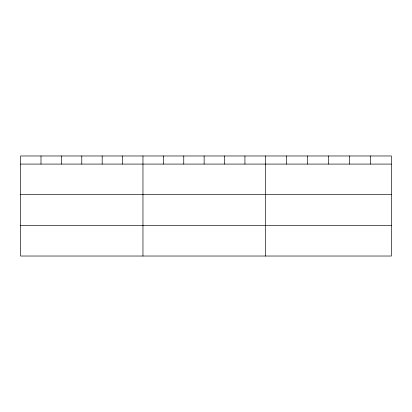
<?xml version="1.0" encoding="UTF-8"?>
<svg xmlns="http://www.w3.org/2000/svg" width="412" height="412" viewBox="0 0 412 412"><rect width="100%" height="100%" fill="white"/><g stroke="black" fill="none" stroke-linecap="round" stroke-linejoin="round"><path stroke-width="0.62" d="M391.4 164.084L391.4 256.027L20.6 256.027L20.6 155.973L391.4 155.973L391.4 164.084L20.6 164.084M20.6 194.428L391.4 194.428M20.6 225.683L391.4 225.683M370.388 155.973L370.388 164.084M349.376 155.973L349.376 164.084M328.364 155.973L328.364 164.084M307.352 155.973L307.352 164.084M286.34 155.973L286.34 164.084M265.328 155.973L265.328 256.027M244.934 155.973L244.934 164.084M224.54 155.973L224.54 164.084M204.146 155.973L204.146 164.084M183.752 155.973L183.752 164.084M163.358 155.973L163.358 164.084M142.964 155.973L142.964 256.027M122.57 155.973L122.57 164.084M102.176 155.973L102.176 164.084M81.782 155.973L81.782 164.084M61.388 155.973L61.388 164.084M40.994 155.973L40.994 164.084"/></g></svg>
